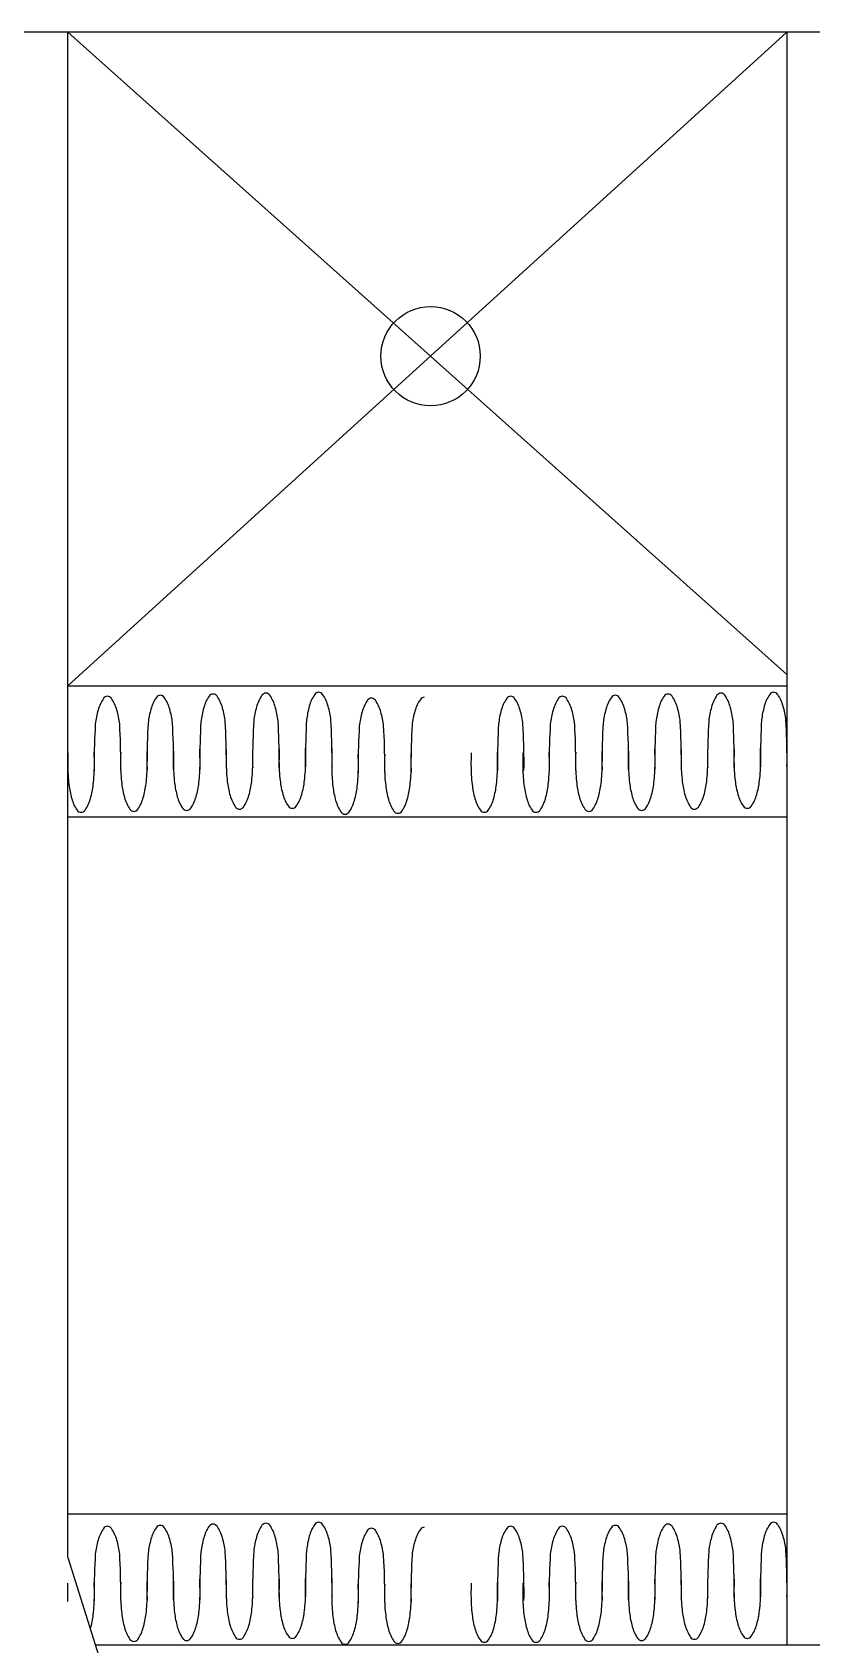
# Model space of a CAD drawing. Header units: inches. Extents: x -460 to 10305, y -938 to 5356.
# Drawn here: x 6206.3 to 6242.1, y 4574.2 to 4648.2 of the extents above; entities that cross this region are included whole.
import ezdxf

# ---------------------------------------------------------------- set-up
doc = ezdxf.new("R2010")
doc.units = ezdxf.units.IN
doc.header["$MEASUREMENT"] = 0
doc.linetypes.add('01-0263-04-DWG-BFP-ARCH$0$763', pattern=[5.0001, 5, -0.0001])
for name, color, linetype in [('01-0263-04-DWG-BFP-ARCH$0$SP-AREA', 250, '01-0263-04-DWG-BFP-ARCH$0$763'), ('01-0263-04-DWG-BFP-ARCH$0$SP-FIXT', 35, 'Continuous'), ('01-0263-04-DWG-BFP-ARCH$0$SP-PART', 190, 'Continuous'), ('01-0263-04-DWG-BFP-ARCH$0$SP-WALL', 7, 'Continuous')]:
    doc.layers.add(name, color=color, linetype=linetype)

# ---------------------------------------------------------------- blocks, each defined once
blk = doc.blocks.new('01-0263-04-DWG-BFP-ARCH', base_point=(1295.153, 1353.423))
at = {"layer": '01-0263-04-DWG-BFP-ARCH$0$SP-AREA'}
blk.add_lwpolyline([(3307.153, 1687.423), (3405.153, 1687.423), (3405.153, 1911.423), (3437.153, 1911.423), (3437.153, 1687.423), (3535.153, 1687.423), (3535.153, 1981.423), (3307.153, 1981.423), (3307.153, 1687.423)], close=True, dxfattribs=at)
at = {"layer": '01-0263-04-DWG-BFP-ARCH$0$SP-FIXT'}
for p, q in [((3467.158, 1951.427), (3500.158, 1981.427)), ((3467.158, 1981.427), (3500.158, 1951.957))]:
    blk.add_line(p, q, dxfattribs=at)
blk.add_circle((3483.805, 1966.561), 2.278, dxfattribs=at)
at = {"layer": '01-0263-04-DWG-BFP-ARCH$0$SP-PART'}
for p, q in [((3467.158, 1951.427), (3500.158, 1951.427)), ((3467.158, 1945.427), (3500.158, 1945.427)), ((3467.158, 1913.427), (3500.158, 1913.427)), ((3468.414, 1907.427), (3500.158, 1907.427)), ((3496.31, 1907.427), (3500.158, 1907.427))]:
    blk.add_line(p, q, dxfattribs=at)
for centre, radius, start, end in [((3470.316, 1949.821), 1.841, 145.67741, 164.20927), ((3468.976, 1950.736), 0.219, 90, 145.67741), ((3468.976, 1950.736), 0.219, 34.32259, 90), ((3467.636, 1949.821), 1.841, 15.79073, 34.32259), ((3472.74, 1949.863), 1.841, 145.67741, 164.20927), ((3471.4, 1950.778), 0.219, 90, 145.67741), ((3471.4, 1950.778), 0.219, 34.32259, 90), ((3470.06, 1949.863), 1.841, 15.79073, 34.32259), ((3475.162, 1949.921), 1.841, 145.67741, 164.20927), ((3473.822, 1950.836), 0.219, 90, 145.67741), ((3473.822, 1950.836), 0.219, 34.32259, 90), ((3472.482, 1949.921), 1.841, 15.79073, 34.32259), ((3477.586, 1949.962), 1.841, 145.67741, 164.20927), ((3476.246, 1950.877), 0.219, 90, 145.67741), ((3476.246, 1950.877), 0.219, 34.32259, 90), ((3474.906, 1949.962), 1.841, 15.79073, 34.32259), ((3480.01, 1950.004), 1.841, 145.67741, 164.20927), ((3478.67, 1950.919), 0.219, 90, 145.67741), ((3478.67, 1950.919), 0.219, 34.32259, 90), ((3477.33, 1950.004), 1.841, 15.79073, 34.32259), ((3482.431, 1949.733), 1.841, 145.67741, 164.20927), ((3481.091, 1950.648), 0.219, 90, 145.67741), ((3481.091, 1950.648), 0.219, 34.32259, 90), ((3479.751, 1949.733), 1.841, 15.79073, 34.32259), ((3484.855, 1949.775), 1.841, 145.67741, 164.20927), ((3483.515, 1950.689), 0.219, 90, 145.67741), ((3488.821, 1949.821), 1.841, 145.67741, 164.20927), ((3487.481, 1950.736), 0.219, 90, 145.67741), ((3487.481, 1950.736), 0.219, 34.32259, 90), ((3486.141, 1949.821), 1.841, 15.79073, 34.32259), ((3491.197, 1949.821), 1.841, 145.67741, 164.20927), ((3489.857, 1950.736), 0.219, 90, 145.67741), ((3489.857, 1950.736), 0.219, 34.32259, 90), ((3488.517, 1949.821), 1.841, 15.79073, 34.32259), ((3493.621, 1949.863), 1.841, 145.67741, 164.20927), ((3492.281, 1950.778), 0.219, 90, 145.67741), ((3492.281, 1950.778), 0.219, 34.32259, 90), ((3490.941, 1949.863), 1.841, 15.79073, 34.32259), ((3496.043, 1949.921), 1.841, 145.67741, 164.20927), ((3494.703, 1950.836), 0.219, 90, 145.67741), ((3494.703, 1950.836), 0.219, 34.32259, 90), ((3493.363, 1949.921), 1.841, 15.79073, 34.32259), ((3498.467, 1949.962), 1.841, 145.67741, 164.20927), ((3497.127, 1950.877), 0.219, 90, 145.67741), ((3497.127, 1950.877), 0.219, 34.32259, 90), ((3495.787, 1949.962), 1.841, 15.79073, 34.32259), ((3500.891, 1950.004), 1.841, 145.67741, 164.20927), ((3499.551, 1950.919), 0.219, 90, 145.67741), ((3499.551, 1950.919), 0.219, 34.32259, 90), ((3498.212, 1950.004), 1.841, 15.79073, 34.32259), ((3472.496, 1949.205), 4.107, 164.20927, 173.31892), ((3465.456, 1949.205), 4.107, 6.68108, 15.79073), ((3474.921, 1949.246), 4.107, 164.20927, 173.31892), ((3467.88, 1949.246), 4.107, 6.68108, 15.79073), ((3477.342, 1949.304), 4.107, 164.20927, 173.31892), ((3470.302, 1949.304), 4.107, 6.68108, 15.79073), ((3479.766, 1949.346), 4.107, 164.20927, 173.31892), ((3472.726, 1949.346), 4.107, 6.68108, 15.79073), ((3482.191, 1949.387), 4.107, 164.20927, 173.31892), ((3475.15, 1949.387), 4.107, 6.68108, 15.79073), ((3484.611, 1949.116), 4.107, 164.20927, 173.31892), ((3477.57, 1949.116), 4.107, 6.68108, 15.79073), ((3487.035, 1949.158), 4.107, 164.20927, 173.31892), ((3491.001, 1949.205), 4.107, 164.20927, 173.31892), ((3483.961, 1949.205), 4.107, 6.68108, 15.79073), ((3493.378, 1949.205), 4.107, 164.20927, 173.31892), ((3486.337, 1949.205), 4.107, 6.68108, 15.79073), ((3495.802, 1949.246), 4.107, 164.20927, 173.31892), ((3488.761, 1949.246), 4.107, 6.68108, 15.79073), ((3498.224, 1949.304), 4.107, 164.20927, 173.31892), ((3491.183, 1949.304), 4.107, 6.68108, 15.79073), ((3500.648, 1949.346), 4.107, 164.20927, 173.31892), ((3493.607, 1949.346), 4.107, 6.68108, 15.79073), ((3503.072, 1949.387), 4.107, 164.20927, 173.31892), ((3496.031, 1949.387), 4.107, 6.68108, 15.79073), ((3502.173, 1947.812), 33.808, 176.82774, 180.00104), ((3435.779, 1947.812), 33.808, 359.99896, 3.17226), ((3504.597, 1947.853), 33.808, 176.82774, 180.00104), ((3438.203, 1947.853), 33.808, 359.99896, 3.17226), ((3507.019, 1947.911), 33.808, 176.82774, 180.00104), ((3440.625, 1947.911), 33.808, 359.99896, 3.17226), ((3509.443, 1947.953), 33.808, 176.82774, 180.00104), ((3443.049, 1947.953), 33.808, 359.99896, 3.17226), ((3511.867, 1947.994), 33.808, 176.82774, 180.00104), ((3445.473, 1947.994), 33.808, 359.99896, 3.17226), ((3514.288, 1947.723), 33.808, 176.82774, 180.00104), ((3447.894, 1947.723), 33.808, 359.99896, 3.17226), ((3516.712, 1947.765), 33.808, 176.82774, 180.00104), ((3520.678, 1947.812), 33.808, 176.82774, 180.00104), ((3454.284, 1947.812), 33.808, 359.99896, 3.17226), ((3523.054, 1947.812), 33.808, 176.82774, 180.00104), ((3456.66, 1947.812), 33.808, 359.99896, 3.17226), ((3525.478, 1947.853), 33.808, 176.82774, 180.00104), ((3459.084, 1947.853), 33.808, 359.99896, 3.17226), ((3527.9, 1947.911), 33.808, 176.82774, 180.00104), ((3461.506, 1947.911), 33.808, 359.99896, 3.17226), ((3530.324, 1947.953), 33.808, 176.82774, 180.00104), ((3463.93, 1947.953), 33.808, 359.99896, 3.17226), ((3532.748, 1947.994), 33.808, 176.82774, 180.00104), ((3466.354, 1947.994), 33.808, 359.99896, 3.17226), ((3505.809, 1947.874), 33.808, 179.05088, 180.00104), ((3439.415, 1947.874), 33.808, 359.99896, 1.11131), ((3508.231, 1947.932), 33.808, 179.05088, 180.00104), ((3441.837, 1947.932), 33.808, 359.99896, 0.98443), ((3510.655, 1947.974), 33.808, 179.05088, 180.00104), ((3444.261, 1947.974), 33.808, 359.99896, 0.98443), ((3513.079, 1948.015), 33.808, 179.05088, 180.00104), ((3526.69, 1947.874), 33.808, 179.05088, 180.00104), ((3460.297, 1947.874), 33.808, 359.99896, 1.11131), ((3529.112, 1947.932), 33.808, 179.05088, 180.00104), ((3462.718, 1947.932), 33.808, 359.99896, 0.98443), ((3531.536, 1947.974), 33.808, 179.05088, 180.00104), ((3465.142, 1947.974), 33.808, 359.99896, 0.98443), ((3533.96, 1948.015), 33.808, 179.05088, 180.00104), ((3500.961, 1947.791), 33.808, 179.05088, 180.00104), ((3474.782, 1947.79), 7.629, 180, 186.68108), ((3433.355, 1947.77), 33.808, 359.99896, 0.98443), ((3459.534, 1947.77), 7.629, 358.04412, 0), ((3460.746, 1947.79), 7.629, 353.31892, 360), ((3475.994, 1947.811), 7.629, 180, 182.11241), ((3434.567, 1947.791), 33.808, 359.99896, 0.98443), ((3503.385, 1947.833), 33.808, 179.05088, 180.00104), ((3477.206, 1947.832), 7.629, 180, 186.68108), ((3461.958, 1947.811), 7.629, 358.04412, 0), ((3463.17, 1947.832), 7.629, 353.31892, 360), ((3478.418, 1947.853), 7.629, 180, 182.11241), ((3436.991, 1947.833), 33.808, 359.99896, 0.98443), ((3479.63, 1947.874), 7.629, 180, 186.68108), ((3464.383, 1947.853), 7.629, 358.04412, 0), ((3465.595, 1947.874), 7.629, 353.31892, 360), ((3480.84, 1947.911), 7.629, 180, 182.40916), ((3482.052, 1947.931), 7.629, 180, 186.68108), ((3466.804, 1947.911), 7.629, 358.04412, 360), ((3468.016, 1947.931), 7.629, 353.31892, 0), ((3483.264, 1947.952), 7.629, 180, 182.11241), ((3484.476, 1947.973), 7.629, 180, 186.68108), ((3469.228, 1947.952), 7.629, 358.04412, 360), ((3470.44, 1947.973), 7.629, 353.31892, 0), ((3485.688, 1947.994), 7.629, 180, 182.11241), ((3513.076, 1947.702), 33.808, 179.05088, 180.00104), ((3486.896, 1947.702), 7.629, 180, 186.68108), ((3486.9, 1948.015), 7.629, 180, 182.11241), ((3471.653, 1947.994), 7.629, 358.04412, 360), ((3472.861, 1947.702), 7.629, 353.31892, 360), ((3488.108, 1947.723), 7.629, 180, 182.11241), ((3446.682, 1947.702), 33.808, 359.99896, 0.98443), ((3515.5, 1947.744), 33.808, 179.05088, 180.00104), ((3489.32, 1947.743), 7.629, 180, 186.68108), ((3474.073, 1947.723), 7.629, 358.04412, 0), ((3475.285, 1947.743), 7.629, 353.31892, 360), ((3490.533, 1947.764), 7.629, 180, 182.11241), ((3449.106, 1947.744), 33.808, 359.99896, 0.98443), ((3519.466, 1947.791), 33.808, 179.05088, 180.00104), ((3493.287, 1947.79), 7.629, 180, 186.68108), ((3479.251, 1947.79), 7.629, 353.31892, 360), ((3494.499, 1947.811), 7.629, 180, 182.11241), ((3453.072, 1947.791), 33.808, 359.99896, 0.98443), ((3521.842, 1947.791), 33.808, 179.05088, 180.00104), ((3495.663, 1947.79), 7.629, 180, 186.68108), ((3480.463, 1947.811), 7.629, 358.04412, 0), ((3481.628, 1947.79), 7.629, 353.31892, 0), ((3496.875, 1947.811), 7.629, 180, 182.11241), ((3455.448, 1947.791), 33.808, 359.99896, 0.98443), ((3524.266, 1947.833), 33.808, 179.05088, 180.00104), ((3498.087, 1947.832), 7.629, 180, 186.68108), ((3482.84, 1947.811), 7.629, 358.04412, 360), ((3484.052, 1947.832), 7.629, 353.31892, 0), ((3499.299, 1947.853), 7.629, 180, 182.11241), ((3457.872, 1947.833), 33.808, 359.99896, 0.98443), ((3500.511, 1947.874), 7.629, 180, 186.68108), ((3485.264, 1947.853), 7.629, 358.04412, 360), ((3486.476, 1947.874), 7.629, 353.31892, 0), ((3501.721, 1947.911), 7.629, 180, 182.40916), ((3502.933, 1947.931), 7.629, 180, 186.68108), ((3487.685, 1947.911), 7.629, 358.04412, 360), ((3488.898, 1947.931), 7.629, 353.31892, 0), ((3504.145, 1947.952), 7.629, 180, 182.11241), ((3505.357, 1947.973), 7.629, 180, 186.68108), ((3490.11, 1947.952), 7.629, 358.04412, 360), ((3491.322, 1947.973), 7.629, 353.31892, 0), ((3506.569, 1947.994), 7.629, 180, 182.11241), ((3507.781, 1948.015), 7.629, 180, 182.11241), ((3492.534, 1947.994), 7.629, 358.04412, 360), ((3473.709, 1947.422), 4.107, 186.68108, 195.79073), ((3466.668, 1947.422), 4.107, 344.20927, 353.31892), ((3476.133, 1947.464), 4.107, 186.68108, 195.79073), ((3469.092, 1947.464), 4.107, 344.20927, 353.31892), ((3478.554, 1947.522), 4.107, 186.68108, 195.79073), ((3471.514, 1947.522), 4.107, 344.20927, 353.31892), ((3480.979, 1947.563), 4.107, 186.68108, 195.79073), ((3473.938, 1947.563), 4.107, 344.20927, 353.31892), ((3494.59, 1947.422), 4.107, 186.68108, 195.79073), ((3487.549, 1947.422), 4.107, 344.20927, 353.31892), ((3497.014, 1947.464), 4.107, 186.68108, 195.79073), ((3489.973, 1947.464), 4.107, 344.20927, 353.31892), ((3499.436, 1947.522), 4.107, 186.68108, 195.79073), ((3492.395, 1947.522), 4.107, 344.20927, 353.31892), ((3501.86, 1947.563), 4.107, 186.68108, 195.79073), ((3494.819, 1947.563), 4.107, 344.20927, 353.31892), ((3471.284, 1947.381), 4.107, 186.68108, 195.79073), ((3469.104, 1946.764), 1.841, 195.79073, 214.32259), ((3466.424, 1946.764), 1.841, 325.67741, 344.20927), ((3464.244, 1947.381), 4.107, 344.20927, 353.31892), ((3471.528, 1946.806), 1.841, 195.79073, 214.32259), ((3468.848, 1946.806), 1.841, 325.67741, 344.20927), ((3473.952, 1946.847), 1.841, 195.79073, 214.32259), ((3471.272, 1946.847), 1.841, 325.67741, 344.20927), ((3476.374, 1946.905), 1.841, 195.79073, 214.32259), ((3473.694, 1946.905), 1.841, 325.67741, 344.20927), ((3478.798, 1946.947), 1.841, 195.79073, 214.32259), ((3476.118, 1946.947), 1.841, 325.67741, 344.20927), ((3483.399, 1947.292), 4.107, 186.68108, 195.79073), ((3476.358, 1947.292), 4.107, 344.20927, 353.31892), ((3485.823, 1947.334), 4.107, 186.68108, 195.79073), ((3483.643, 1946.717), 1.841, 195.79073, 214.32259), ((3480.963, 1946.717), 1.841, 325.67741, 344.20927), ((3478.782, 1947.334), 4.107, 344.20927, 353.31892), ((3489.789, 1947.381), 4.107, 186.68108, 195.79073), ((3487.609, 1946.764), 1.841, 195.79073, 214.32259), ((3484.929, 1946.764), 1.841, 325.67741, 344.20927), ((3482.748, 1947.381), 4.107, 344.20927, 353.31892), ((3492.166, 1947.381), 4.107, 186.68108, 195.79073), ((3489.985, 1946.764), 1.841, 195.79073, 214.32259), ((3487.305, 1946.764), 1.841, 325.67741, 344.20927), ((3485.125, 1947.381), 4.107, 344.20927, 353.31892), ((3492.409, 1946.806), 1.841, 195.79073, 214.32259), ((3489.729, 1946.806), 1.841, 325.67741, 344.20927), ((3494.833, 1946.847), 1.841, 195.79073, 214.32259), ((3492.154, 1946.847), 1.841, 325.67741, 344.20927), ((3497.255, 1946.905), 1.841, 195.79073, 214.32259), ((3494.575, 1946.905), 1.841, 325.67741, 344.20927), ((3499.679, 1946.947), 1.841, 195.79073, 214.32259), ((3496.999, 1946.947), 1.841, 325.67741, 344.20927), ((3467.764, 1945.849), 0.219, 214.32259, 270), ((3467.764, 1945.849), 0.219, 270, 325.67741), ((3470.188, 1945.891), 0.219, 214.32259, 270), ((3470.188, 1945.891), 0.219, 270, 325.67741), ((3472.612, 1945.933), 0.219, 214.32259, 270), ((3472.612, 1945.933), 0.219, 270, 325.67741), ((3475.034, 1945.99), 0.219, 214.32259, 270), ((3475.034, 1945.99), 0.219, 270, 325.67741), ((3477.458, 1946.032), 0.219, 214.32259, 270), ((3477.458, 1946.032), 0.219, 270, 325.67741), ((3481.219, 1946.675), 1.841, 195.79073, 214.32259), ((3479.879, 1945.761), 0.219, 214.32259, 270), ((3479.879, 1945.761), 0.219, 270, 325.67741), ((3478.539, 1946.675), 1.841, 325.67741, 344.20927), ((3482.303, 1945.802), 0.219, 214.32259, 270), ((3482.303, 1945.802), 0.219, 270, 325.67741), ((3486.269, 1945.849), 0.219, 214.32259, 270), ((3486.269, 1945.849), 0.219, 270, 325.67741), ((3488.645, 1945.849), 0.219, 214.32259, 270), ((3488.645, 1945.849), 0.219, 270, 325.67741), ((3491.069, 1945.891), 0.219, 214.32259, 270), ((3491.069, 1945.891), 0.219, 270, 325.67741), ((3493.494, 1945.933), 0.219, 214.32259, 270), ((3493.494, 1945.933), 0.219, 270, 325.67741), ((3495.915, 1945.99), 0.219, 214.32259, 270), ((3495.915, 1945.99), 0.219, 270, 325.67741), ((3498.339, 1946.032), 0.219, 214.32259, 270), ((3498.339, 1946.032), 0.219, 270, 325.67741), ((3471.4, 1912.685), 0.219, 90, 145.67741), ((3471.4, 1912.685), 0.219, 34.32259, 90), ((3473.822, 1912.743), 0.219, 90, 145.67741), ((3473.822, 1912.743), 0.219, 34.32259, 90), ((3477.586, 1911.87), 1.841, 145.67741, 164.20927), ((3476.246, 1912.785), 0.219, 90, 145.67741), ((3476.246, 1912.785), 0.219, 34.32259, 90), ((3474.906, 1911.87), 1.841, 15.79073, 34.32259), ((3480.01, 1911.912), 1.841, 145.67741, 164.20927), ((3478.67, 1912.826), 0.219, 90, 145.67741), ((3478.67, 1912.826), 0.219, 34.32259, 90), ((3477.33, 1911.912), 1.841, 15.79073, 34.32259), ((3492.281, 1912.685), 0.219, 90, 145.67741), ((3492.281, 1912.685), 0.219, 34.32259, 90), ((3494.703, 1912.743), 0.219, 90, 145.67741), ((3494.703, 1912.743), 0.219, 34.32259, 90), ((3498.467, 1911.87), 1.841, 145.67741, 164.20927), ((3497.127, 1912.785), 0.219, 90, 145.67741), ((3497.127, 1912.785), 0.219, 34.32259, 90), ((3495.787, 1911.87), 1.841, 15.79073, 34.32259), ((3500.891, 1911.912), 1.841, 145.67741, 164.20927), ((3499.551, 1912.826), 0.219, 90, 145.67741), ((3499.551, 1912.826), 0.219, 34.32259, 90), ((3498.212, 1911.912), 1.841, 15.79073, 34.32259), ((3472.496, 1911.112), 4.107, 164.20927, 173.31892), ((3470.316, 1911.729), 1.841, 145.67741, 164.20927), ((3468.976, 1912.644), 0.219, 90, 145.67741), ((3468.976, 1912.644), 0.219, 34.32259, 90), ((3467.636, 1911.729), 1.841, 15.79073, 34.32259), ((3465.456, 1911.112), 4.107, 6.68108, 15.79073), ((3474.921, 1911.154), 4.107, 164.20927, 173.31892), ((3472.74, 1911.771), 1.841, 145.67741, 164.20927), ((3470.06, 1911.771), 1.841, 15.79073, 34.32259), ((3467.88, 1911.154), 4.107, 6.68108, 15.79073), ((3477.342, 1911.212), 4.107, 164.20927, 173.31892), ((3475.162, 1911.828), 1.841, 145.67741, 164.20927), ((3472.482, 1911.828), 1.841, 15.79073, 34.32259), ((3470.302, 1911.212), 4.107, 6.68108, 15.79073), ((3479.766, 1911.253), 4.107, 164.20927, 173.31892), ((3472.726, 1911.253), 4.107, 6.68108, 15.79073), ((3482.191, 1911.295), 4.107, 164.20927, 173.31892), ((3475.15, 1911.295), 4.107, 6.68108, 15.79073), ((3482.431, 1911.64), 1.841, 145.67741, 164.20927), ((3481.091, 1912.555), 0.219, 90, 145.67741), ((3481.091, 1912.555), 0.219, 34.32259, 90), ((3479.751, 1911.64), 1.841, 15.79073, 34.32259), ((3487.035, 1911.065), 4.107, 164.20927, 173.31892), ((3484.855, 1911.682), 1.841, 145.67741, 164.20927), ((3483.515, 1912.597), 0.219, 90, 145.67741), ((3491.001, 1911.112), 4.107, 164.20927, 173.31892), ((3488.821, 1911.729), 1.841, 145.67741, 164.20927), ((3487.481, 1912.644), 0.219, 90, 145.67741), ((3487.481, 1912.644), 0.219, 34.32259, 90), ((3486.141, 1911.729), 1.841, 15.79073, 34.32259), ((3483.961, 1911.112), 4.107, 6.68108, 15.79073), ((3493.378, 1911.112), 4.107, 164.20927, 173.31892), ((3491.197, 1911.729), 1.841, 145.67741, 164.20927), ((3489.857, 1912.644), 0.219, 90, 145.67741), ((3489.857, 1912.644), 0.219, 34.32259, 90), ((3488.517, 1911.729), 1.841, 15.79073, 34.32259), ((3486.337, 1911.112), 4.107, 6.68108, 15.79073), ((3495.802, 1911.154), 4.107, 164.20927, 173.31892), ((3493.621, 1911.771), 1.841, 145.67741, 164.20927), ((3490.941, 1911.771), 1.841, 15.79073, 34.32259), ((3488.761, 1911.154), 4.107, 6.68108, 15.79073), ((3498.224, 1911.212), 4.107, 164.20927, 173.31892), ((3496.043, 1911.828), 1.841, 145.67741, 164.20927), ((3493.363, 1911.828), 1.841, 15.79073, 34.32259), ((3491.183, 1911.212), 4.107, 6.68108, 15.79073), ((3500.648, 1911.253), 4.107, 164.20927, 173.31892), ((3493.607, 1911.253), 4.107, 6.68108, 15.79073), ((3503.072, 1911.295), 4.107, 164.20927, 173.31892), ((3496.031, 1911.295), 4.107, 6.68108, 15.79073), ((3502.173, 1909.719), 33.808, 176.82774, 180.00104), ((3435.779, 1909.719), 33.808, 359.99896, 3.17226), ((3504.597, 1909.761), 33.808, 176.82774, 180.00104), ((3438.203, 1909.761), 33.808, 359.99896, 3.17226), ((3507.019, 1909.819), 33.808, 176.82774, 180.00104), ((3440.625, 1909.819), 33.808, 359.99896, 3.17226), ((3509.443, 1909.86), 33.808, 176.82774, 180.00104), ((3443.049, 1909.86), 33.808, 359.99896, 3.17226), ((3511.867, 1909.902), 33.808, 176.82774, 180.00104), ((3445.473, 1909.902), 33.808, 359.99896, 3.17226), ((3514.288, 1909.631), 33.808, 176.82774, 180.00104), ((3484.611, 1911.024), 4.107, 164.20927, 173.31892), ((3477.57, 1911.024), 4.107, 6.68108, 15.79073), ((3447.894, 1909.631), 33.808, 359.99896, 3.17226), ((3516.712, 1909.672), 33.808, 176.82774, 180.00104), ((3520.678, 1909.719), 33.808, 176.82774, 180.00104), ((3454.284, 1909.719), 33.808, 359.99896, 3.17226), ((3523.054, 1909.719), 33.808, 176.82774, 180.00104), ((3456.66, 1909.719), 33.808, 359.99896, 3.17226), ((3525.478, 1909.761), 33.808, 176.82774, 180.00104), ((3459.084, 1909.761), 33.808, 359.99896, 3.17226), ((3527.9, 1909.819), 33.808, 176.82774, 180.00104), ((3461.506, 1909.819), 33.808, 359.99896, 3.17226), ((3530.324, 1909.86), 33.808, 176.82774, 180.00104), ((3463.93, 1909.86), 33.808, 359.99896, 3.17226), ((3532.748, 1909.902), 33.808, 176.82774, 180.00104), ((3466.354, 1909.902), 33.808, 359.99896, 3.17226), ((3433.355, 1909.678), 33.808, 359.99896, 0.98443), ((3434.567, 1909.698), 33.808, 359.99896, 0.98443), ((3503.385, 1909.74), 33.808, 179.05088, 180.00104), ((3436.991, 1909.74), 33.808, 359.99896, 0.98443), ((3505.809, 1909.782), 33.808, 179.05088, 180.00104), ((3439.415, 1909.782), 33.808, 359.99896, 1.11131), ((3508.231, 1909.84), 33.808, 179.05088, 180.00104), ((3441.837, 1909.84), 33.808, 359.99896, 0.98443), ((3510.655, 1909.881), 33.808, 179.05088, 180.00104), ((3444.261, 1909.881), 33.808, 359.99896, 0.98443), ((3513.076, 1909.61), 33.808, 179.05088, 180.00104), ((3513.079, 1909.923), 33.808, 179.05088, 180.00104), ((3446.682, 1909.61), 33.808, 359.99896, 0.98443), ((3515.5, 1909.652), 33.808, 179.05088, 180.00104), ((3449.106, 1909.652), 33.808, 359.99896, 0.98443), ((3519.466, 1909.698), 33.808, 179.05088, 180.00104), ((3453.072, 1909.698), 33.808, 359.99896, 0.98443), ((3521.842, 1909.698), 33.808, 179.05088, 180.00104), ((3455.448, 1909.698), 33.808, 359.99896, 0.98443), ((3524.266, 1909.74), 33.808, 179.05088, 180.00104), ((3457.872, 1909.74), 33.808, 359.99896, 0.98443), ((3526.69, 1909.782), 33.808, 179.05088, 180.00104), ((3460.297, 1909.782), 33.808, 359.99896, 1.11131), ((3529.112, 1909.84), 33.808, 179.05088, 180.00104), ((3462.718, 1909.84), 33.808, 359.99896, 0.98443), ((3531.536, 1909.881), 33.808, 179.05088, 180.00104), ((3465.142, 1909.881), 33.808, 359.99896, 0.98443), ((3533.96, 1909.923), 33.808, 179.05088, 180.00104), ((3459.534, 1909.677), 7.629, 358.04412, 0), ((3460.746, 1909.698), 7.629, 353.31892, 360), ((3475.994, 1909.719), 7.629, 180, 182.11241), ((3477.206, 1909.74), 7.629, 180, 186.68108), ((3461.958, 1909.719), 7.629, 358.04412, 0), ((3463.17, 1909.74), 7.629, 353.31892, 360), ((3478.418, 1909.76), 7.629, 180, 182.11241), ((3479.63, 1909.781), 7.629, 180, 186.68108), ((3464.383, 1909.76), 7.629, 358.04412, 0), ((3465.595, 1909.781), 7.629, 353.31892, 360), ((3480.84, 1909.818), 7.629, 180, 182.40916), ((3482.052, 1909.839), 7.629, 180, 186.68108), ((3466.804, 1909.818), 7.629, 358.04412, 0), ((3468.016, 1909.839), 7.629, 353.31892, 360), ((3483.264, 1909.86), 7.629, 180, 182.11241), ((3484.476, 1909.881), 7.629, 180, 186.68108), ((3469.228, 1909.86), 7.629, 358.04412, 0), ((3470.44, 1909.881), 7.629, 353.31892, 360), ((3485.688, 1909.901), 7.629, 180, 182.11241), ((3486.896, 1909.609), 7.629, 180, 186.68108), ((3486.9, 1909.922), 7.629, 180, 182.11241), ((3471.653, 1909.901), 7.629, 358.04412, 0), ((3472.861, 1909.609), 7.629, 353.31892, 360), ((3488.108, 1909.63), 7.629, 180, 182.11241), ((3489.32, 1909.651), 7.629, 180, 186.68108), ((3474.073, 1909.63), 7.629, 358.04412, 0), ((3475.285, 1909.651), 7.629, 353.31892, 360), ((3490.533, 1909.672), 7.629, 180, 182.11241), ((3493.287, 1909.698), 7.629, 180, 186.68108), ((3479.251, 1909.698), 7.629, 353.31892, 0), ((3494.499, 1909.719), 7.629, 180, 182.11241), ((3495.663, 1909.698), 7.629, 180, 186.68108), ((3480.463, 1909.719), 7.629, 358.04412, 360), ((3481.628, 1909.698), 7.629, 353.31892, 360), ((3496.875, 1909.719), 7.629, 180, 182.11241), ((3498.087, 1909.74), 7.629, 180, 186.68108), ((3482.84, 1909.719), 7.629, 358.04412, 0), ((3484.052, 1909.74), 7.629, 353.31892, 360), ((3499.299, 1909.76), 7.629, 180, 182.11241), ((3500.511, 1909.781), 7.629, 180, 186.68108), ((3485.264, 1909.76), 7.629, 358.04412, 0), ((3486.476, 1909.781), 7.629, 353.31892, 360), ((3501.721, 1909.818), 7.629, 180, 182.40916), ((3502.933, 1909.839), 7.629, 180, 186.68108), ((3487.685, 1909.818), 7.629, 358.04412, 360), ((3488.898, 1909.839), 7.629, 353.31892, 0), ((3504.145, 1909.86), 7.629, 180, 182.11241), ((3505.357, 1909.881), 7.629, 180, 186.68108), ((3490.11, 1909.86), 7.629, 358.04412, 360), ((3491.322, 1909.881), 7.629, 353.31892, 0), ((3506.569, 1909.901), 7.629, 180, 182.11241), ((3507.781, 1909.922), 7.629, 180, 182.11241), ((3492.534, 1909.901), 7.629, 358.04412, 360), ((3464.244, 1909.288), 4.107, 344.20927, 353.31892), ((3473.709, 1909.33), 4.107, 186.68108, 195.79073), ((3466.668, 1909.33), 4.107, 344.20927, 353.31892), ((3476.133, 1909.372), 4.107, 186.68108, 195.79073), ((3469.092, 1909.372), 4.107, 344.20927, 353.31892), ((3478.554, 1909.429), 4.107, 186.68108, 195.79073), ((3471.514, 1909.429), 4.107, 344.20927, 353.31892), ((3480.979, 1909.471), 4.107, 186.68108, 195.79073), ((3473.938, 1909.471), 4.107, 344.20927, 353.31892), ((3483.399, 1909.2), 4.107, 186.68108, 195.79073), ((3476.358, 1909.2), 4.107, 344.20927, 353.31892), ((3485.823, 1909.241), 4.107, 186.68108, 195.79073), ((3478.782, 1909.241), 4.107, 344.20927, 353.31892), ((3489.789, 1909.288), 4.107, 186.68108, 195.79073), ((3482.748, 1909.288), 4.107, 344.20927, 353.31892), ((3492.166, 1909.288), 4.107, 186.68108, 195.79073), ((3485.125, 1909.288), 4.107, 344.20927, 353.31892), ((3494.59, 1909.33), 4.107, 186.68108, 195.79073), ((3487.549, 1909.33), 4.107, 344.20927, 353.31892), ((3497.014, 1909.372), 4.107, 186.68108, 195.79073), ((3489.973, 1909.372), 4.107, 344.20927, 353.31892), ((3499.436, 1909.429), 4.107, 186.68108, 195.79073), ((3492.395, 1909.429), 4.107, 344.20927, 353.31892), ((3501.86, 1909.471), 4.107, 186.68108, 195.79073), ((3494.819, 1909.471), 4.107, 344.20927, 353.31892), ((3466.424, 1908.672), 1.841, 343.37227, 344.20927), ((3471.528, 1908.713), 1.841, 195.79073, 214.32259), ((3468.848, 1908.713), 1.841, 325.67741, 344.20927), ((3473.952, 1908.755), 1.841, 195.79073, 214.32259), ((3471.272, 1908.755), 1.841, 325.67741, 344.20927), ((3476.374, 1908.813), 1.841, 195.79073, 214.32259), ((3475.034, 1907.898), 0.219, 214.32259, 270), ((3475.034, 1907.898), 0.219, 270, 325.67741), ((3473.694, 1908.813), 1.841, 325.67741, 344.20927), ((3478.798, 1908.854), 1.841, 195.79073, 214.32259), ((3477.458, 1907.939), 0.219, 214.32259, 270), ((3477.458, 1907.939), 0.219, 270, 325.67741), ((3476.118, 1908.854), 1.841, 325.67741, 344.20927), ((3481.219, 1908.583), 1.841, 195.79073, 214.32259), ((3478.539, 1908.583), 1.841, 325.67741, 344.20927), ((3483.643, 1908.625), 1.841, 195.79073, 214.32259), ((3480.963, 1908.625), 1.841, 325.67741, 344.20927), ((3487.609, 1908.672), 1.841, 195.79073, 214.32259), ((3484.929, 1908.672), 1.841, 325.67741, 344.20927), ((3489.985, 1908.672), 1.841, 195.79073, 214.32259), ((3487.305, 1908.672), 1.841, 325.67741, 344.20927), ((3492.409, 1908.713), 1.841, 195.79073, 214.32259), ((3489.729, 1908.713), 1.841, 325.67741, 344.20927), ((3494.833, 1908.755), 1.841, 195.79073, 214.32259), ((3492.154, 1908.755), 1.841, 325.67741, 344.20927), ((3497.255, 1908.813), 1.841, 195.79073, 214.32259), ((3495.915, 1907.898), 0.219, 214.32259, 270), ((3495.915, 1907.898), 0.219, 270, 325.67741), ((3494.575, 1908.813), 1.841, 325.67741, 344.20927), ((3499.679, 1908.854), 1.841, 195.79073, 214.32259), ((3498.339, 1907.939), 0.219, 214.32259, 270), ((3498.339, 1907.939), 0.219, 270, 325.67741), ((3496.999, 1908.854), 1.841, 325.67741, 344.20927), ((3470.188, 1907.798), 0.219, 214.32259, 270), ((3470.188, 1907.798), 0.219, 270, 325.67741), ((3472.612, 1907.84), 0.219, 214.32259, 270), ((3472.612, 1907.84), 0.219, 270, 325.67741), ((3479.879, 1907.668), 0.219, 214.32259, 270), ((3479.879, 1907.668), 0.219, 270, 325.67741), ((3482.303, 1907.71), 0.219, 214.32259, 270), ((3482.303, 1907.71), 0.219, 270, 325.67741), ((3486.269, 1907.757), 0.219, 214.32259, 270), ((3486.269, 1907.757), 0.219, 270, 325.67741), ((3488.645, 1907.757), 0.219, 214.32259, 270), ((3488.645, 1907.757), 0.219, 270, 325.67741), ((3491.069, 1907.798), 0.219, 214.32259, 270), ((3491.069, 1907.798), 0.219, 270, 325.67741), ((3493.494, 1907.84), 0.219, 214.32259, 270), ((3493.494, 1907.84), 0.219, 270, 325.67741)]:
    blk.add_arc(centre, radius, start, end, dxfattribs=at)
at = {"layer": '01-0263-04-DWG-BFP-ARCH$0$SP-WALL'}
for p, q in [((3535.158, 1981.427), (3307.158, 1981.427)), ((3467.158, 1911.427), (3467.158, 1981.427)), ((3500.158, 1981.427), (3500.158, 1907.427)), ((3500.158, 1907.427), (3502.158, 1907.427))]:
    blk.add_line(p, q, dxfattribs=at)
blk.add_lwpolyline([(3467.158, 1911.427), (3480.064, 1870.324), (3480.064, 1847.761)], dxfattribs=at)

msp = doc.modelspace()

# ---------------------------------------------------------------- block references
msp.add_blockref('01-0263-04-DWG-BFP-ARCH', (4035.957, 4020.147))

doc.saveas('drawing.dxf')
